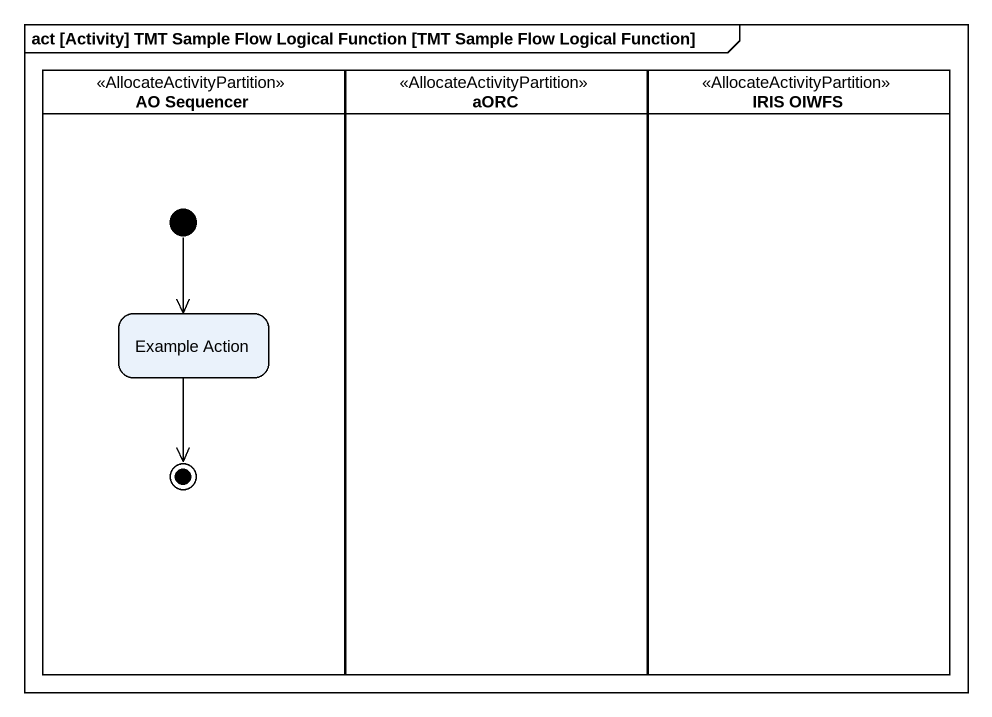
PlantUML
@startuml
mainframe act [Activity] TMT Sample Flow Logical Function [TMT Sample Flow Logical Function]
hide empty description
state "AO Sequencer" as AO_Sequencer <<AllocateActivityPartition>> {
  state "Example Action" as Example_Action
  [*] --> Example_Action
  Example_Action --> [*]
}
state aORC <<AllocateActivityPartition>>
state "IRIS OIWFS" as IRIS_OIWFS <<AllocateActivityPartition>>
@enduml
